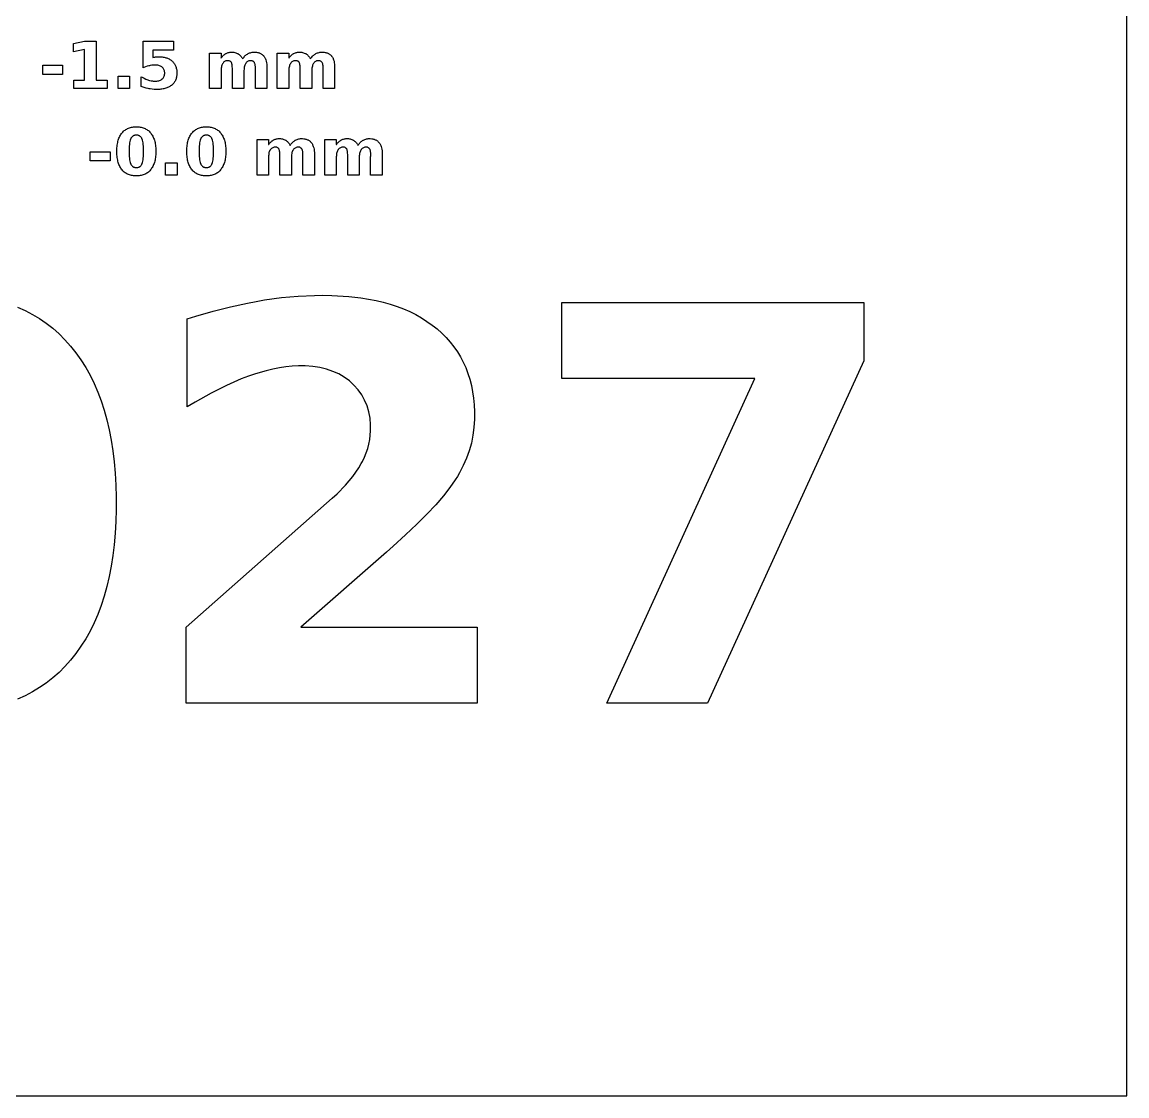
# Model space of a CAD drawing. Header units: millimetres. Extents: x 0 to 570, y 0 to 420.
# Drawn here: x 465.2 to 570, y 0 to 101.8 of the extents above; entities that cross this region are included whole.
import ezdxf

# ---------------------------------------------------------------- set-up
doc = ezdxf.new("R2010")
doc.units = ezdxf.units.MM
for name, color, linetype in [('LEGEND_TEXT', 7, 'Continuous'), ('PLAQUE_OUTLINE', 7, 'Continuous'), ('TEXT_OUTLINE', 7, 'Continuous')]:
    doc.layers.add(name, color=color, linetype=linetype)

msp = doc.modelspace()

# ---------------------------------------------------------------- linework, layer by layer
at = {"layer": 'LEGEND_TEXT'}
for points in [[(470.13, 96.34), (471.15, 96.34), (471.15, 99.25), (470.1, 99.03), (470.1, 99.82), (471.15, 100.04), (472.25, 100.04), (472.25, 96.34), (473.28, 96.34), (473.28, 95.54), (470.13, 95.54)], [(478.17, 98.56), (478.22, 98.56), (478.32, 98.56), (478.42, 98.55), (478.51, 98.54), (478.6, 98.53), (478.69, 98.52), (478.78, 98.5), (478.86, 98.47), (478.94, 98.45), (479.02, 98.42), (479.09, 98.39), (479.16, 98.35), (479.23, 98.31), (479.3, 98.27), (479.36, 98.23), (479.42, 98.18), (479.45, 98.15), (479.48, 98.13), (479.53, 98.07), (479.58, 98.02), (479.63, 97.96), (479.67, 97.9), (479.71, 97.83), (479.75, 97.76), (479.78, 97.7), (479.81, 97.62), (479.83, 97.55), (479.85, 97.47), (479.87, 97.39), (479.89, 97.31), (479.9, 97.23), (479.9, 97.14), (479.91, 97.05), (479.91, 97.01), (479.91, 96.96), (479.9, 96.87), (479.9, 96.79), (479.88, 96.7), (479.87, 96.62), (479.85, 96.54), (479.83, 96.47), (479.8, 96.39), (479.77, 96.32), (479.73, 96.25), (479.69, 96.18), (479.65, 96.12), (479.6, 96.06), (479.55, 96), (479.5, 95.94), (479.44, 95.89), (479.41, 95.86), (479.38, 95.84), (479.31, 95.79), (479.24, 95.74), (479.17, 95.7), (479.1, 95.66), (479.02, 95.63), (478.94, 95.6), (478.86, 95.57), (478.77, 95.54), (478.68, 95.52), (478.59, 95.5), (478.49, 95.48), (478.39, 95.47), (478.29, 95.46), (478.19, 95.45), (478.08, 95.45), (478.03, 95.45), (477.93, 95.45), (477.74, 95.46), (477.55, 95.48), (477.36, 95.51), (477.27, 95.52), (477.17, 95.54), (476.99, 95.59), (476.8, 95.65), (476.61, 95.71), (476.52, 95.75), (476.52, 96.66), (476.61, 96.61), (476.79, 96.52), (476.97, 96.44), (477.14, 96.37), (477.22, 96.34), (477.3, 96.32), (477.46, 96.28), (477.58, 96.26), (477.65, 96.25), (477.73, 96.24), (477.8, 96.24), (477.84, 96.24), (477.89, 96.24), (477.99, 96.25), (478.09, 96.26), (478.18, 96.28), (478.26, 96.31), (478.34, 96.34), (478.41, 96.38), (478.47, 96.42), (478.51, 96.45), (478.53, 96.47), (478.59, 96.53), (478.63, 96.59), (478.67, 96.65), (478.7, 96.72), (478.72, 96.8), (478.74, 96.88), (478.75, 96.96), (478.75, 97.01), (478.75, 97.05), (478.74, 97.13), (478.72, 97.21), (478.7, 97.29), (478.67, 97.36), (478.63, 97.42), (478.59, 97.48), (478.53, 97.54), (478.51, 97.57), (478.47, 97.59), (478.41, 97.64), (478.34, 97.67), (478.26, 97.71), (478.18, 97.73), (478.09, 97.75), (477.99, 97.76), (477.89, 97.77), (477.84, 97.77), (477.78, 97.77), (477.65, 97.76), (477.52, 97.75), (477.38, 97.72), (477.31, 97.71), (477.24, 97.69), (477.09, 97.65), (476.94, 97.6), (476.78, 97.54), (476.7, 97.51), (476.7, 100.04), (479.58, 100.04), (479.58, 99.18), (477.62, 99.18), (477.62, 98.49), (477.69, 98.51), (477.82, 98.53), (477.89, 98.54), (477.96, 98.55), (478.1, 98.56)], [(486.66, 98.85), (486.73, 98.89), (486.8, 98.92), (486.88, 98.94), (486.96, 98.96), (487.04, 98.98), (487.12, 98.99), (487.2, 98.99), (487.24, 98.99), (487.31, 98.99), (487.45, 98.98), (487.55, 98.97), (487.61, 98.95), (487.67, 98.94), (487.73, 98.92), (487.78, 98.89), (487.83, 98.87), (487.89, 98.84), (487.93, 98.81), (487.98, 98.78), (488.03, 98.74), (488.07, 98.7), (488.11, 98.66), (488.13, 98.64), (488.15, 98.61), (488.18, 98.57), (488.22, 98.52), (488.25, 98.46), (488.27, 98.41), (488.3, 98.35), (488.34, 98.26), (488.37, 98.13), (488.4, 97.99), (488.42, 97.84), (488.43, 97.68), (488.43, 97.59), (488.43, 95.54), (487.35, 95.54), (487.35, 97.3), (487.35, 97.34), (487.35, 97.38), (487.35, 97.43), (487.35, 97.5), (487.35, 97.54), (487.35, 97.63), (487.34, 97.7), (487.33, 97.78), (487.32, 97.84), (487.3, 97.9), (487.28, 97.95), (487.26, 98), (487.25, 98.02), (487.23, 98.04), (487.2, 98.07), (487.17, 98.1), (487.13, 98.13), (487.09, 98.15), (487.04, 98.17), (486.99, 98.18), (486.94, 98.18), (486.91, 98.18), (486.87, 98.18), (486.8, 98.17), (486.73, 98.16), (486.66, 98.13), (486.61, 98.1), (486.55, 98.06), (486.5, 98.01), (486.45, 97.96), (486.43, 97.93), (486.41, 97.9), (486.38, 97.82), (486.34, 97.75), (486.32, 97.66), (486.3, 97.57), (486.28, 97.47), (486.27, 97.37), (486.26, 97.25), (486.26, 97.2), (486.26, 95.54), (485.17, 95.54), (485.17, 97.3), (485.17, 97.37), (485.17, 97.49), (485.16, 97.61), (485.16, 97.71), (485.14, 97.8), (485.13, 97.88), (485.11, 97.94), (485.09, 98), (485.08, 98.02), (485.06, 98.04), (485.04, 98.07), (485, 98.1), (484.96, 98.13), (484.92, 98.15), (484.87, 98.17), (484.82, 98.18), (484.76, 98.18), (484.73, 98.18), (484.7, 98.18), (484.62, 98.17), (484.55, 98.16), (484.49, 98.13), (484.43, 98.1), (484.37, 98.06), (484.32, 98.01), (484.28, 97.96), (484.25, 97.93), (484.23, 97.89), (484.2, 97.82), (484.17, 97.75), (484.14, 97.66), (484.12, 97.57), (484.1, 97.47), (484.09, 97.37), (484.09, 97.26), (484.09, 97.2), (484.09, 95.54), (483, 95.54), (483, 98.91), (484.09, 98.91), (484.09, 98.42), (484.11, 98.45), (484.16, 98.52), (484.22, 98.58), (484.27, 98.64), (484.33, 98.7), (484.39, 98.75), (484.45, 98.79), (484.51, 98.83), (484.54, 98.85), (484.58, 98.87), (484.64, 98.9), (484.71, 98.93), (484.78, 98.95), (484.85, 98.97), (484.92, 98.98), (485, 98.99), (485.07, 98.99), (485.11, 98.99), (485.15, 98.99), (485.24, 98.99), (485.32, 98.98), (485.4, 98.96), (485.48, 98.94), (485.55, 98.91), (485.62, 98.88), (485.69, 98.85), (485.73, 98.83), (485.76, 98.8), (485.82, 98.76), (485.88, 98.71), (485.94, 98.65), (485.99, 98.59), (486.04, 98.53), (486.08, 98.46), (486.12, 98.39), (486.14, 98.35), (486.16, 98.39), (486.21, 98.47), (486.27, 98.53), (486.33, 98.6), (486.39, 98.66), (486.45, 98.71), (486.52, 98.76), (486.59, 98.81), (486.62, 98.83)], [(493.09, 98.85), (493.16, 98.89), (493.24, 98.92), (493.31, 98.94), (493.39, 98.96), (493.47, 98.98), (493.55, 98.99), (493.63, 98.99), (493.67, 98.99), (493.74, 98.99), (493.88, 98.98), (493.98, 98.97), (494.04, 98.95), (494.1, 98.94), (494.16, 98.92), (494.21, 98.89), (494.27, 98.87), (494.32, 98.84), (494.37, 98.81), (494.41, 98.78), (494.46, 98.74), (494.5, 98.7), (494.54, 98.66), (494.56, 98.64), (494.58, 98.61), (494.61, 98.57), (494.65, 98.52), (494.68, 98.46), (494.71, 98.41), (494.73, 98.35), (494.77, 98.26), (494.81, 98.13), (494.83, 97.99), (494.85, 97.84), (494.86, 97.68), (494.86, 97.59), (494.86, 95.54), (493.78, 95.54), (493.78, 97.3), (493.78, 97.34), (493.78, 97.38), (493.78, 97.43), (493.78, 97.5), (493.78, 97.54), (493.78, 97.63), (493.77, 97.7), (493.76, 97.78), (493.75, 97.84), (493.73, 97.9), (493.71, 97.95), (493.69, 98), (493.68, 98.02), (493.66, 98.04), (493.63, 98.07), (493.6, 98.1), (493.56, 98.13), (493.52, 98.15), (493.47, 98.17), (493.42, 98.18), (493.37, 98.18), (493.34, 98.18), (493.3, 98.18), (493.23, 98.17), (493.16, 98.16), (493.1, 98.13), (493.04, 98.1), (492.98, 98.06), (492.93, 98.01), (492.89, 97.96), (492.86, 97.93), (492.84, 97.9), (492.81, 97.82), (492.78, 97.75), (492.75, 97.66), (492.73, 97.57), (492.71, 97.47), (492.7, 97.37), (492.69, 97.25), (492.69, 97.2), (492.69, 95.54), (491.61, 95.54), (491.61, 97.3), (491.6, 97.37), (491.6, 97.49), (491.6, 97.61), (491.59, 97.71), (491.57, 97.8), (491.56, 97.88), (491.54, 97.94), (491.52, 98), (491.51, 98.02), (491.5, 98.04), (491.47, 98.07), (491.43, 98.1), (491.4, 98.13), (491.35, 98.15), (491.3, 98.17), (491.25, 98.18), (491.2, 98.18), (491.17, 98.18), (491.13, 98.18), (491.05, 98.17), (490.99, 98.16), (490.92, 98.13), (490.86, 98.1), (490.81, 98.06), (490.75, 98.01), (490.71, 97.96), (490.69, 97.93), (490.67, 97.89), (490.63, 97.82), (490.6, 97.75), (490.57, 97.66), (490.55, 97.57), (490.53, 97.47), (490.52, 97.37), (490.52, 97.26), (490.52, 97.2), (490.52, 95.54), (489.43, 95.54), (489.43, 98.91), (490.52, 98.91), (490.52, 98.42), (490.54, 98.45), (490.59, 98.52), (490.65, 98.58), (490.7, 98.64), (490.76, 98.7), (490.82, 98.75), (490.88, 98.79), (490.94, 98.83), (490.97, 98.85), (491.01, 98.87), (491.07, 98.9), (491.14, 98.93), (491.21, 98.95), (491.28, 98.97), (491.35, 98.98), (491.43, 98.99), (491.5, 98.99), (491.54, 98.99), (491.59, 98.99), (491.67, 98.99), (491.75, 98.98), (491.83, 98.96), (491.91, 98.94), (491.98, 98.91), (492.06, 98.88), (492.13, 98.85), (492.16, 98.83), (492.19, 98.8), (492.26, 98.76), (492.31, 98.71), (492.37, 98.65), (492.42, 98.59), (492.47, 98.53), (492.51, 98.46), (492.55, 98.39), (492.57, 98.35), (492.59, 98.39), (492.65, 98.47), (492.7, 98.53), (492.76, 98.6), (492.82, 98.66), (492.89, 98.71), (492.95, 98.76), (493.02, 98.81), (493.05, 98.83)], [(467.18, 96.88), (467.18, 97.75), (469.07, 97.75), (469.07, 96.88)], [(475.42, 95.54), (474.33, 95.54), (474.33, 96.7), (475.42, 96.7)], [(477.7, 88.34), (477.66, 88.24), (477.62, 88.15), (477.57, 88.06), (477.51, 87.98), (477.46, 87.9), (477.43, 87.86), (477.4, 87.82), (477.33, 87.75), (477.27, 87.68), (477.2, 87.62), (477.12, 87.56), (477.05, 87.51), (476.97, 87.46), (476.89, 87.42), (476.8, 87.38), (476.71, 87.35), (476.62, 87.32), (476.53, 87.3), (476.43, 87.28), (476.33, 87.26), (476.22, 87.26), (476.11, 87.25), (476.06, 87.25), (476, 87.25), (475.9, 87.26), (475.79, 87.26), (475.69, 87.28), (475.59, 87.3), (475.5, 87.32), (475.4, 87.35), (475.32, 87.38), (475.23, 87.42), (475.15, 87.46), (475.07, 87.51), (474.99, 87.56), (474.92, 87.62), (474.85, 87.68), (474.78, 87.75), (474.72, 87.82), (474.69, 87.86), (474.66, 87.9), (474.6, 87.98), (474.55, 88.06), (474.5, 88.15), (474.45, 88.24), (474.41, 88.34), (474.38, 88.44), (474.34, 88.54), (474.31, 88.65), (474.29, 88.76), (474.26, 88.87), (474.24, 88.99), (474.23, 89.12), (474.22, 89.25), (474.21, 89.38), (474.21, 89.51), (474.21, 89.58), (474.21, 89.65), (474.21, 89.79), (474.22, 89.92), (474.23, 90.05), (474.24, 90.17), (474.26, 90.29), (474.29, 90.41), (474.31, 90.52), (474.34, 90.63), (474.38, 90.73), (474.41, 90.83), (474.45, 90.93), (474.5, 91.02), (474.55, 91.11), (474.6, 91.19), (474.66, 91.27), (474.69, 91.31), (474.72, 91.35), (474.78, 91.42), (474.85, 91.49), (474.92, 91.55), (474.99, 91.6), (475.07, 91.66), (475.15, 91.7), (475.23, 91.75), (475.32, 91.79), (475.4, 91.82), (475.5, 91.85), (475.59, 91.87), (475.69, 91.89), (475.79, 91.9), (475.9, 91.91), (476, 91.92), (476.06, 91.92), (476.11, 91.92), (476.22, 91.91), (476.33, 91.9), (476.43, 91.89), (476.53, 91.87), (476.62, 91.85), (476.71, 91.82), (476.8, 91.79), (476.89, 91.75), (476.97, 91.7), (477.05, 91.66), (477.12, 91.6), (477.2, 91.55), (477.27, 91.49), (477.33, 91.42), (477.4, 91.35), (477.43, 91.31), (477.46, 91.27), (477.51, 91.19), (477.57, 91.11), (477.62, 91.02), (477.66, 90.93), (477.7, 90.83), (477.74, 90.73), (477.77, 90.63), (477.8, 90.52), (477.83, 90.41), (477.85, 90.29), (477.87, 90.17), (477.89, 90.05), (477.9, 89.92), (477.91, 89.79), (477.91, 89.65), (477.91, 89.58), (477.91, 89.51), (477.91, 89.38), (477.9, 89.25), (477.89, 89.12), (477.87, 88.99), (477.85, 88.87), (477.83, 88.76), (477.8, 88.65), (477.77, 88.54), (477.74, 88.44)], [(484.38, 88.44), (484.34, 88.34), (484.3, 88.24), (484.26, 88.15), (484.21, 88.06), (484.15, 87.98), (484.1, 87.9), (484.07, 87.86), (484.04, 87.82), (483.97, 87.75), (483.91, 87.68), (483.84, 87.62), (483.76, 87.56), (483.69, 87.51), (483.61, 87.46), (483.53, 87.42), (483.44, 87.38), (483.35, 87.35), (483.26, 87.32), (483.17, 87.3), (483.07, 87.28), (482.97, 87.26), (482.86, 87.26), (482.75, 87.25), (482.7, 87.25), (482.64, 87.25), (482.54, 87.26), (482.43, 87.26), (482.33, 87.28), (482.23, 87.3), (482.14, 87.32), (482.04, 87.35), (481.95, 87.38), (481.87, 87.42), (481.79, 87.46), (481.71, 87.51), (481.63, 87.56), (481.56, 87.62), (481.49, 87.68), (481.42, 87.75), (481.36, 87.82), (481.33, 87.86), (481.3, 87.9), (481.24, 87.98), (481.19, 88.06), (481.14, 88.15), (481.09, 88.24), (481.05, 88.34), (481.02, 88.44), (480.98, 88.54), (480.95, 88.65), (480.92, 88.76), (480.9, 88.87), (480.88, 88.99), (480.87, 89.12), (480.86, 89.25), (480.85, 89.38), (480.85, 89.51), (480.85, 89.58), (480.85, 89.65), (480.85, 89.79), (480.86, 89.92), (480.87, 90.05), (480.88, 90.17), (480.9, 90.29), (480.92, 90.41), (480.95, 90.52), (480.98, 90.63), (481.02, 90.73), (481.05, 90.83), (481.09, 90.93), (481.14, 91.02), (481.19, 91.11), (481.24, 91.19), (481.3, 91.27), (481.33, 91.31), (481.36, 91.35), (481.42, 91.42), (481.49, 91.49), (481.56, 91.55), (481.63, 91.6), (481.71, 91.66), (481.79, 91.7), (481.87, 91.75), (481.95, 91.79), (482.04, 91.82), (482.14, 91.85), (482.23, 91.87), (482.33, 91.89), (482.43, 91.9), (482.54, 91.91), (482.64, 91.92), (482.7, 91.92), (482.75, 91.92), (482.86, 91.91), (482.97, 91.9), (483.07, 91.89), (483.17, 91.87), (483.26, 91.85), (483.35, 91.82), (483.44, 91.79), (483.53, 91.75), (483.61, 91.7), (483.69, 91.66), (483.76, 91.6), (483.84, 91.55), (483.91, 91.49), (483.97, 91.42), (484.04, 91.35), (484.07, 91.31), (484.1, 91.27), (484.15, 91.19), (484.21, 91.11), (484.26, 91.02), (484.3, 90.93), (484.34, 90.83), (484.38, 90.73), (484.41, 90.63), (484.44, 90.52), (484.47, 90.41), (484.49, 90.29), (484.51, 90.17), (484.53, 90.05), (484.54, 89.92), (484.55, 89.79), (484.55, 89.65), (484.55, 89.58), (484.55, 89.51), (484.55, 89.38), (484.54, 89.25), (484.53, 89.12), (484.51, 88.99), (484.49, 88.87), (484.47, 88.76), (484.44, 88.65), (484.41, 88.54)], [(476.52, 90.9), (476.47, 90.96), (476.43, 91), (476.4, 91.03), (476.36, 91.05), (476.33, 91.07), (476.29, 91.09), (476.25, 91.1), (476.19, 91.11), (476.11, 91.12), (476.06, 91.13), (476.01, 91.12), (475.93, 91.11), (475.87, 91.1), (475.83, 91.09), (475.79, 91.07), (475.76, 91.05), (475.72, 91.03), (475.69, 91), (475.65, 90.96), (475.59, 90.9), (475.55, 90.82), (475.53, 90.78), (475.51, 90.74), (475.47, 90.63), (475.44, 90.52), (475.42, 90.38), (475.4, 90.24), (475.38, 90.07), (475.37, 89.89), (475.37, 89.7), (475.37, 89.59), (475.37, 89.49), (475.37, 89.29), (475.38, 89.11), (475.4, 88.94), (475.42, 88.79), (475.44, 88.66), (475.47, 88.54), (475.51, 88.43), (475.53, 88.39), (475.55, 88.35), (475.59, 88.27), (475.65, 88.2), (475.69, 88.16), (475.72, 88.14), (475.76, 88.12), (475.79, 88.1), (475.83, 88.08), (475.87, 88.07), (475.93, 88.05), (476.01, 88.04), (476.06, 88.04), (476.1, 88.04), (476.19, 88.05), (476.25, 88.07), (476.29, 88.08), (476.33, 88.1), (476.36, 88.12), (476.39, 88.14), (476.43, 88.16), (476.47, 88.2), (476.52, 88.27), (476.57, 88.35), (476.59, 88.39), (476.61, 88.43), (476.64, 88.54), (476.67, 88.66), (476.7, 88.79), (476.72, 88.94), (476.73, 89.11), (476.74, 89.29), (476.75, 89.49), (476.75, 89.59), (476.75, 89.7), (476.74, 89.89), (476.73, 90.07), (476.72, 90.24), (476.7, 90.38), (476.68, 90.52), (476.65, 90.63), (476.61, 90.74), (476.59, 90.78), (476.57, 90.82)], [(483.21, 90.82), (483.16, 90.9), (483.11, 90.96), (483.07, 91), (483.04, 91.03), (483, 91.05), (482.97, 91.07), (482.93, 91.09), (482.89, 91.1), (482.83, 91.11), (482.74, 91.12), (482.7, 91.13), (482.65, 91.12), (482.57, 91.11), (482.51, 91.1), (482.47, 91.09), (482.43, 91.07), (482.4, 91.05), (482.36, 91.03), (482.33, 91), (482.29, 90.96), (482.23, 90.9), (482.19, 90.82), (482.17, 90.78), (482.15, 90.74), (482.11, 90.63), (482.08, 90.52), (482.06, 90.38), (482.04, 90.24), (482.02, 90.07), (482.01, 89.89), (482.01, 89.7), (482.01, 89.59), (482.01, 89.49), (482.01, 89.29), (482.02, 89.11), (482.04, 88.94), (482.06, 88.79), (482.08, 88.66), (482.11, 88.54), (482.15, 88.43), (482.17, 88.39), (482.19, 88.35), (482.23, 88.27), (482.29, 88.2), (482.33, 88.16), (482.36, 88.14), (482.4, 88.12), (482.43, 88.1), (482.47, 88.08), (482.51, 88.07), (482.57, 88.05), (482.65, 88.04), (482.7, 88.04), (482.74, 88.04), (482.83, 88.05), (482.89, 88.07), (482.93, 88.08), (482.97, 88.1), (483, 88.12), (483.03, 88.14), (483.06, 88.16), (483.11, 88.2), (483.16, 88.27), (483.21, 88.35), (483.23, 88.39), (483.25, 88.43), (483.28, 88.54), (483.31, 88.66), (483.34, 88.79), (483.36, 88.94), (483.37, 89.11), (483.38, 89.29), (483.39, 89.49), (483.39, 89.59), (483.39, 89.7), (483.38, 89.89), (483.37, 90.07), (483.36, 90.24), (483.34, 90.38), (483.31, 90.52), (483.28, 90.63), (483.25, 90.74), (483.23, 90.78)], [(491.23, 90.69), (491.31, 90.72), (491.38, 90.74), (491.46, 90.76), (491.54, 90.78), (491.62, 90.79), (491.7, 90.79), (491.75, 90.79), (491.82, 90.79), (491.95, 90.78), (492.05, 90.77), (492.11, 90.75), (492.17, 90.74), (492.23, 90.72), (492.29, 90.69), (492.34, 90.67), (492.39, 90.64), (492.44, 90.61), (492.49, 90.58), (492.53, 90.54), (492.57, 90.5), (492.61, 90.46), (492.63, 90.44), (492.65, 90.41), (492.69, 90.37), (492.72, 90.32), (492.75, 90.26), (492.78, 90.21), (492.81, 90.15), (492.84, 90.06), (492.88, 89.93), (492.91, 89.79), (492.93, 89.64), (492.94, 89.48), (492.94, 89.39), (492.94, 87.34), (491.85, 87.34), (491.85, 89.1), (491.85, 89.14), (491.86, 89.18), (491.86, 89.23), (491.86, 89.3), (491.86, 89.34), (491.85, 89.43), (491.85, 89.5), (491.84, 89.58), (491.82, 89.64), (491.81, 89.7), (491.79, 89.75), (491.76, 89.8), (491.75, 89.82), (491.74, 89.84), (491.71, 89.87), (491.67, 89.9), (491.64, 89.93), (491.59, 89.95), (491.55, 89.97), (491.5, 89.98), (491.44, 89.98), (491.41, 89.98), (491.37, 89.98), (491.3, 89.97), (491.23, 89.96), (491.17, 89.93), (491.11, 89.9), (491.06, 89.86), (491, 89.81), (490.96, 89.76), (490.94, 89.73), (490.92, 89.7), (490.88, 89.62), (490.85, 89.55), (490.82, 89.46), (490.8, 89.37), (490.78, 89.27), (490.77, 89.17), (490.76, 89.05), (490.76, 89), (490.76, 87.34), (489.68, 87.34), (489.68, 89.1), (489.68, 89.17), (489.68, 89.29), (489.67, 89.41), (489.66, 89.51), (489.65, 89.6), (489.63, 89.68), (489.61, 89.74), (489.59, 89.8), (489.58, 89.82), (489.57, 89.84), (489.54, 89.87), (489.51, 89.9), (489.47, 89.93), (489.43, 89.95), (489.38, 89.97), (489.33, 89.98), (489.27, 89.98), (489.24, 89.98), (489.2, 89.98), (489.13, 89.97), (489.06, 89.96), (488.99, 89.93), (488.93, 89.9), (488.88, 89.86), (488.83, 89.81), (488.78, 89.76), (488.76, 89.73), (488.74, 89.69), (488.7, 89.62), (488.67, 89.55), (488.64, 89.46), (488.62, 89.37), (488.61, 89.27), (488.6, 89.17), (488.59, 89.06), (488.59, 89), (488.59, 87.34), (487.51, 87.34), (487.51, 90.71), (488.59, 90.71), (488.59, 90.22), (488.62, 90.25), (488.67, 90.32), (488.72, 90.38), (488.78, 90.44), (488.83, 90.5), (488.89, 90.55), (488.95, 90.59), (489.02, 90.63), (489.05, 90.65), (489.08, 90.67), (489.15, 90.7), (489.21, 90.73), (489.28, 90.75), (489.35, 90.77), (489.43, 90.78), (489.5, 90.79), (489.58, 90.79), (489.62, 90.79), (489.66, 90.79), (489.74, 90.79), (489.83, 90.78), (489.91, 90.76), (489.98, 90.74), (490.06, 90.71), (490.13, 90.68), (490.2, 90.65), (490.23, 90.63), (490.27, 90.6), (490.33, 90.56), (490.39, 90.51), (490.44, 90.45), (490.49, 90.39), (490.54, 90.33), (490.58, 90.26), (490.62, 90.19), (490.64, 90.15), (490.67, 90.19), (490.72, 90.27), (490.78, 90.33), (490.83, 90.4), (490.9, 90.46), (490.96, 90.51), (491.02, 90.56), (491.09, 90.61), (491.13, 90.63), (491.16, 90.65)], [(497.59, 90.65), (497.67, 90.69), (497.74, 90.72), (497.82, 90.74), (497.89, 90.76), (497.97, 90.78), (498.05, 90.79), (498.14, 90.79), (498.18, 90.79), (498.25, 90.79), (498.39, 90.78), (498.48, 90.77), (498.54, 90.75), (498.6, 90.74), (498.66, 90.72), (498.72, 90.69), (498.77, 90.67), (498.82, 90.64), (498.87, 90.61), (498.92, 90.58), (498.96, 90.54), (499, 90.5), (499.04, 90.46), (499.06, 90.44), (499.08, 90.41), (499.12, 90.37), (499.15, 90.32), (499.18, 90.26), (499.21, 90.21), (499.24, 90.15), (499.27, 90.06), (499.31, 89.93), (499.34, 89.79), (499.36, 89.64), (499.37, 89.48), (499.37, 89.39), (499.37, 87.34), (498.28, 87.34), (498.28, 89.1), (498.29, 89.14), (498.29, 89.18), (498.29, 89.23), (498.29, 89.3), (498.29, 89.34), (498.29, 89.43), (498.28, 89.5), (498.27, 89.58), (498.26, 89.64), (498.24, 89.7), (498.22, 89.75), (498.2, 89.8), (498.18, 89.82), (498.17, 89.84), (498.14, 89.87), (498.11, 89.9), (498.07, 89.93), (498.02, 89.95), (497.98, 89.97), (497.93, 89.98), (497.87, 89.98), (497.84, 89.98), (497.81, 89.98), (497.73, 89.97), (497.66, 89.96), (497.6, 89.93), (497.54, 89.9), (497.49, 89.86), (497.44, 89.81), (497.39, 89.76), (497.37, 89.73), (497.35, 89.7), (497.31, 89.62), (497.28, 89.55), (497.25, 89.46), (497.23, 89.37), (497.21, 89.27), (497.2, 89.17), (497.2, 89.05), (497.19, 89), (497.19, 87.34), (496.11, 87.34), (496.11, 89.1), (496.11, 89.17), (496.11, 89.29), (496.1, 89.41), (496.09, 89.51), (496.08, 89.6), (496.06, 89.68), (496.05, 89.74), (496.03, 89.8), (496.01, 89.82), (496, 89.84), (495.97, 89.87), (495.94, 89.9), (495.9, 89.93), (495.86, 89.95), (495.81, 89.97), (495.76, 89.98), (495.7, 89.98), (495.67, 89.98), (495.63, 89.98), (495.56, 89.97), (495.49, 89.96), (495.43, 89.93), (495.37, 89.9), (495.31, 89.86), (495.26, 89.81), (495.21, 89.76), (495.19, 89.73), (495.17, 89.69), (495.13, 89.62), (495.1, 89.55), (495.08, 89.46), (495.05, 89.37), (495.04, 89.27), (495.03, 89.17), (495.02, 89.06), (495.02, 89), (495.02, 87.34), (493.94, 87.34), (493.94, 90.71), (495.02, 90.71), (495.02, 90.22), (495.05, 90.25), (495.1, 90.32), (495.15, 90.38), (495.21, 90.44), (495.27, 90.5), (495.32, 90.55), (495.38, 90.59), (495.45, 90.63), (495.48, 90.65), (495.51, 90.67), (495.58, 90.7), (495.65, 90.73), (495.71, 90.75), (495.79, 90.77), (495.86, 90.78), (495.93, 90.79), (496.01, 90.79), (496.05, 90.79), (496.09, 90.79), (496.18, 90.79), (496.26, 90.78), (496.34, 90.76), (496.41, 90.74), (496.49, 90.71), (496.56, 90.68), (496.63, 90.65), (496.66, 90.63), (496.7, 90.6), (496.76, 90.56), (496.82, 90.51), (496.87, 90.45), (496.93, 90.39), (496.97, 90.33), (497.02, 90.26), (497.05, 90.19), (497.07, 90.15), (497.1, 90.19), (497.15, 90.27), (497.21, 90.33), (497.27, 90.4), (497.33, 90.46), (497.39, 90.51), (497.46, 90.56), (497.52, 90.61), (497.56, 90.63)], [(471.68, 88.68), (471.68, 89.55), (473.58, 89.55), (473.58, 88.68)], [(478.84, 87.34), (478.84, 88.5), (479.92, 88.5), (479.92, 87.34)]]:
    msp.add_lwpolyline(points, close=True, dxfattribs=at)
at = {"layer": 'PLAQUE_OUTLINE'}
msp.add_lwpolyline([(0, 0), (570, 0), (570, 420), (0, 420)], close=True, dxfattribs=at)
at = {"layer": 'TEXT_OUTLINE'}
for points in [[(480.77, 44.45), (494.64, 56.69), (495.09, 57.11), (495.9, 57.94), (496.59, 58.76), (497.15, 59.57), (497.39, 59.98), (497.5, 60.18), (497.69, 60.58), (497.86, 60.99), (498, 61.4), (498.11, 61.82), (498.19, 62.24), (498.25, 62.66), (498.28, 63.09), (498.28, 63.31), (498.27, 63.64), (498.22, 64.27), (498.1, 64.88), (497.94, 65.45), (497.71, 65.98), (497.43, 66.49), (497.1, 66.96), (496.7, 67.4), (496.49, 67.61), (496.26, 67.81), (495.77, 68.16), (495.25, 68.47), (494.69, 68.72), (494.1, 68.92), (493.46, 69.08), (492.79, 69.18), (492.08, 69.23), (491.72, 69.24), (491.43, 69.23), (490.84, 69.2), (490.24, 69.14), (489.63, 69.05), (489, 68.93), (488.36, 68.77), (487.37, 68.49), (486.7, 68.26), (486.01, 68), (484.6, 67.39), (483.15, 66.66), (481.65, 65.81), (480.88, 65.34), (480.88, 73.69), (481.7, 73.96), (483.34, 74.44), (484.98, 74.85), (486.61, 75.2), (487.42, 75.35), (488.22, 75.49), (489.82, 75.71), (491.41, 75.85), (492.97, 75.92), (493.75, 75.93), (494.59, 75.92), (496.2, 75.83), (497.35, 75.69), (498.08, 75.58), (498.79, 75.44), (499.48, 75.27), (500.14, 75.08), (500.78, 74.87), (501.4, 74.64), (501.99, 74.38), (502.56, 74.1), (503.1, 73.79), (503.62, 73.46), (504.12, 73.11), (504.35, 72.93), (504.59, 72.74), (505.03, 72.34), (505.44, 71.93), (505.83, 71.5), (506.18, 71.05), (506.51, 70.58), (506.8, 70.1), (507.07, 69.59), (507.3, 69.07), (507.51, 68.53), (507.69, 67.97), (507.83, 67.39), (507.95, 66.79), (508.04, 66.18), (508.1, 65.54), (508.13, 64.89), (508.13, 64.55), (508.13, 64.17), (508.08, 63.4), (507.98, 62.66), (507.83, 61.92), (507.63, 61.19), (507.38, 60.48), (507.07, 59.79), (506.72, 59.1), (506.53, 58.76), (506.31, 58.42), (505.8, 57.69), (505.18, 56.91), (504.45, 56.07), (503.61, 55.17), (502.65, 54.21), (501.59, 53.2), (500.41, 52.13), (499.79, 51.57), (491.67, 44.45), (508.39, 44.45), (508.39, 37.25), (480.77, 37.25)], [(520.68, 37.25), (534.7, 68.04), (516.4, 68.04), (516.4, 75.25), (545.04, 75.25), (545.04, 69.73), (530.22, 37.25)]]:
    msp.add_lwpolyline(points, close=True, dxfattribs=at)
msp.add_lwpolyline([(464.79, 74.8), (465.52, 74.48), (466.21, 74.12), (466.88, 73.72), (467.52, 73.28), (468.14, 72.8), (468.73, 72.28), (469.29, 71.72), (469.83, 71.12), (470.08, 70.8), (470.33, 70.48), (470.81, 69.8), (471.26, 69.09), (471.67, 68.35), (472.05, 67.57), (472.4, 66.76), (472.72, 65.92), (473.01, 65.04), (473.26, 64.13), (473.48, 63.18), (473.67, 62.2), (473.83, 61.19), (473.96, 60.14), (474.06, 59.06), (474.12, 57.94), (474.15, 56.79), (474.16, 56.21), (474.15, 55.62), (474.12, 54.47), (474.06, 53.36), (473.96, 52.28), (473.83, 51.24), (473.67, 50.23), (473.48, 49.25), (473.26, 48.3), (473.01, 47.39), (472.72, 46.52), (472.4, 45.67), (472.05, 44.86), (471.67, 44.09), (471.26, 43.35), (470.81, 42.64), (470.33, 41.96), (470.08, 41.64), (469.83, 41.32), (469.29, 40.72), (468.73, 40.16), (468.14, 39.64), (467.52, 39.16), (466.88, 38.72), (466.21, 38.31), (465.52, 37.95), (464.79, 37.63)], dxfattribs=at)

doc.saveas('drawing.dxf')
